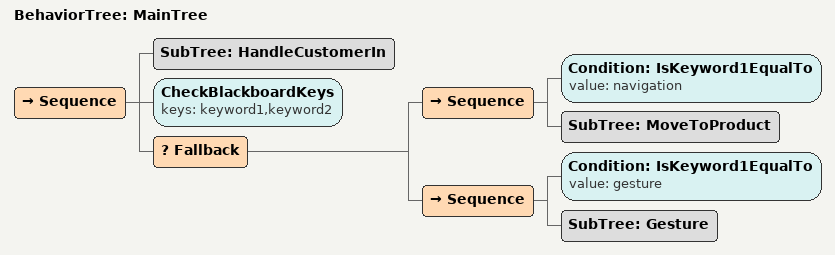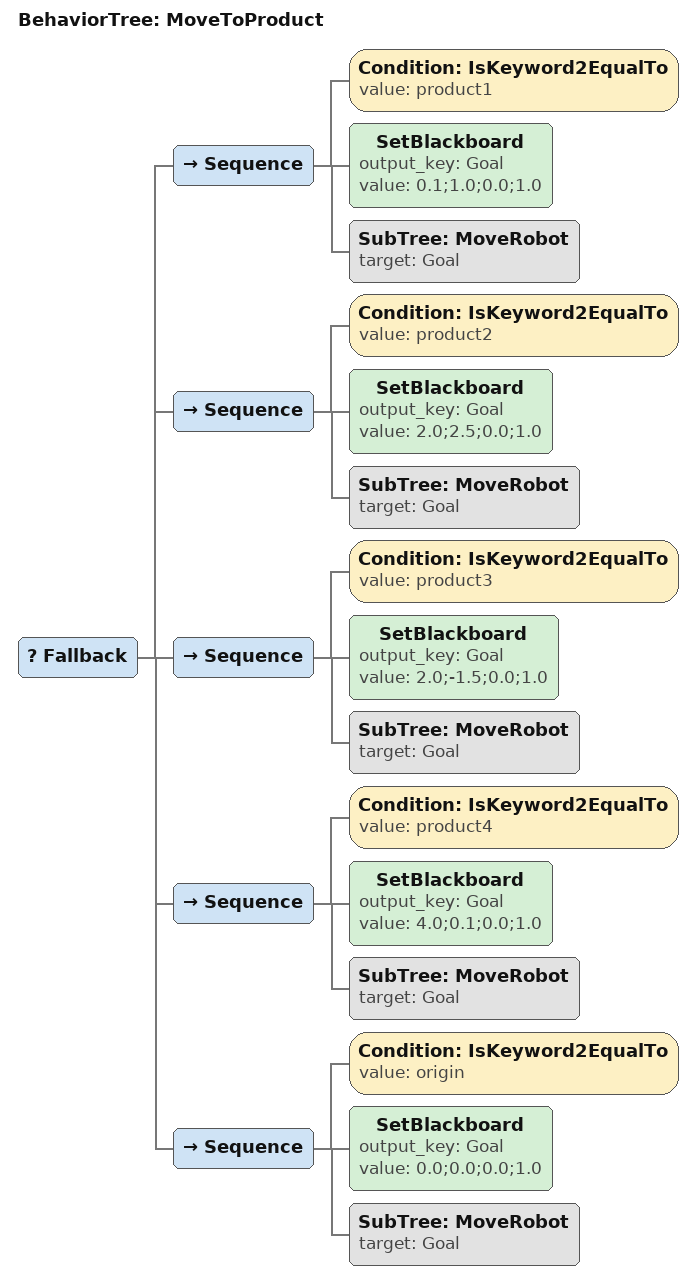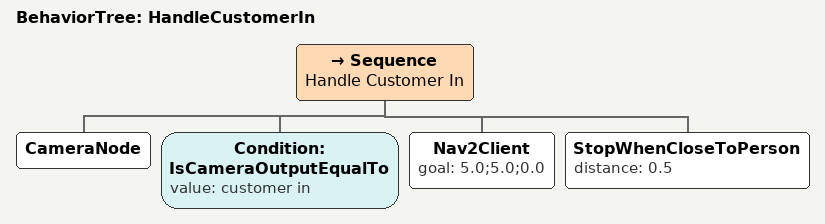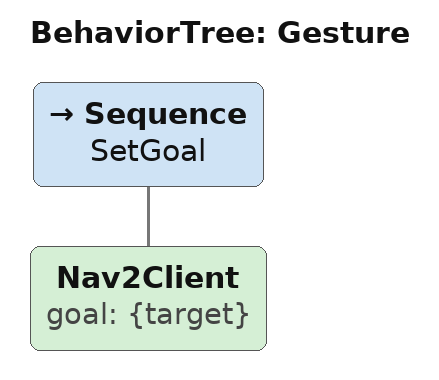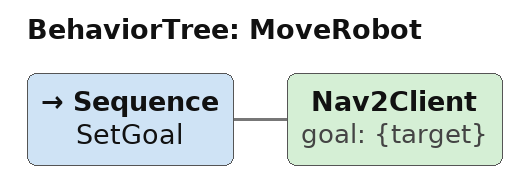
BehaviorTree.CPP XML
<root main_tree_to_execute = "MainTree">
    <BehaviorTree ID="MainTree">
        <Sequence>
            <SubTree ID="HandleCustomerIn" />
            <CheckBlackboardKeys keys="keyword1,keyword2" />
            <Fallback>
                <Sequence>
                    <Condition ID="IsKeyword1EqualTo" value="navigation" />
                    <SubTree ID="MoveToProduct" />
                </Sequence>
                <Sequence>
                    <Condition ID="IsKeyword1EqualTo" value="gesture" />
                    <SubTree ID="Gesture" />
                </Sequence>
            </Fallback>
        </Sequence>
    </BehaviorTree>

    <BehaviorTree ID="MoveToProduct">
        <Fallback>
            <Sequence>
                <Condition ID="IsKeyword2EqualTo" value="product1" />
                <SetBlackboard output_key="Goal" value="0.1;1.0;0.0;1.0" />
                <SubTree ID="MoveRobot" target="Goal" />
            </Sequence>
            <Sequence>
                <Condition ID="IsKeyword2EqualTo" value="product2" />
                <SetBlackboard output_key="Goal" value="2.0;2.5;0.0;1.0" />
                <SubTree ID="MoveRobot" target="Goal" />
            </Sequence>
            <Sequence>
                <Condition ID="IsKeyword2EqualTo" value="product3" />
                <SetBlackboard output_key="Goal" value="2.0;-1.5;0.0;1.0" />
                <SubTree ID="MoveRobot" target="Goal" />
            </Sequence>
            <Sequence>
                <Condition ID="IsKeyword2EqualTo" value="product4" />
                <SetBlackboard output_key="Goal" value="4.0;0.1;0.0;1.0" />
                <SubTree ID="MoveRobot" target="Goal" />
            </Sequence>
            <Sequence>
                <Condition ID="IsKeyword2EqualTo" value="origin" />
                <SetBlackboard output_key="Goal" value="0.0;0.0;0.0;1.0" />
                <SubTree ID="MoveRobot" target="Goal" />
            </Sequence>
        </Fallback>
    </BehaviorTree>

    <BehaviorTree ID="HandleCustomerIn">
        <Sequence name="Handle Customer In">
            <CameraNode />
            <Condition ID="IsCameraOutputEqualTo" value="customer in" />
            <Nav2Client goal="5.0;5.0;0.0" />
            <StopWhenCloseToPerson distance="0.5" />
        </Sequence>
    </BehaviorTree>

    <BehaviorTree ID="Gesture">
        <Sequence name="SetGoal">
            <Nav2Client goal="{target}" />
        </Sequence>
    </BehaviorTree>

    <BehaviorTree ID="MoveRobot">
        <Sequence name="SetGoal">
            <Nav2Client goal="{target}" />
        </Sequence>
    </BehaviorTree>
</root>
